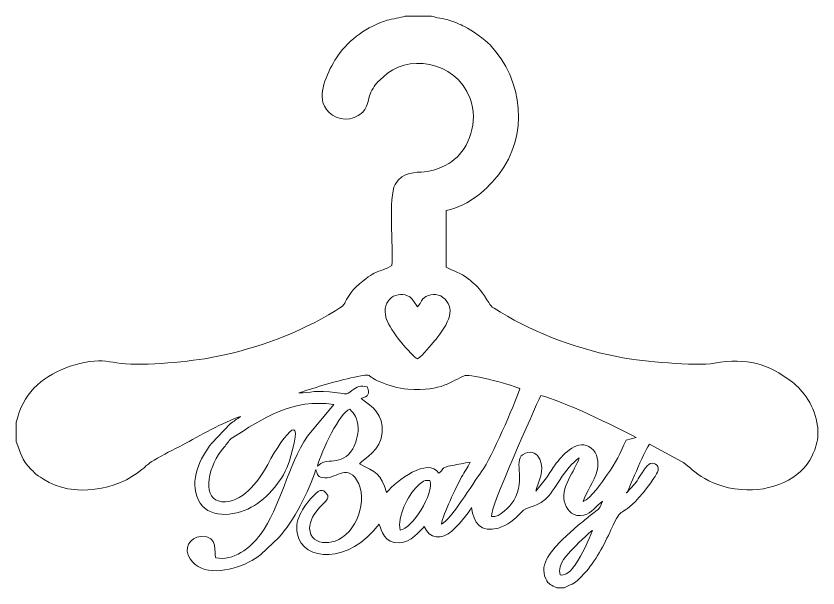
# Model space of a CAD drawing. Header units: millimetres. Extents: x -1234 to 1259, y 230 to 2117.
# Drawn here: x -1225.2 to -775.2, y 1796.2 to 2117.4 of the extents above; entities that cross this region are included whole.
import ezdxf

# ---------------------------------------------------------------- set-up
doc = ezdxf.new("R2010")
doc.units = ezdxf.units.MM
doc.header["$MEASUREMENT"] = 0
doc.layers.add('layer 1', color=7, linetype='Continuous')

msp = doc.modelspace()

# ---------------------------------------------------------------- linework, layer by layer
at = {"layer": 'layer 1', "color": 250, "lineweight": 9}
for points, knots in [([(-1225.1844, 1889.2058), (-1225.1844, 1889.2058), (-1225.1844, 1878.418), (-1225.1844, 1878.418), (-1225.1844, 1878.418), (-1222.1145, 1871.5547), (-1222.6639, 1868.5202), (-1216.6628, 1862.7105), (-1216.6628, 1862.7105), (-1213.2752, 1859.4312), (-1215.2477, 1860.7142), (-1209.8186, 1857.2057), (-1209.8186, 1857.2057), (-1193.1861, 1846.4515), (-1168.1408, 1851.149), (-1154.5519, 1862.6801), (-1154.5519, 1862.6801), (-1151.5945, 1865.1889), (-1151.5114, 1865.7015), (-1147.6399, 1867.9984), (-1147.6399, 1867.9984), (-1142.6158, 1870.976), (-1136.9557, 1873.7997), (-1131.6494, 1876.5646), (-1131.6494, 1876.5646), (-1122.5762, 1881.2965), (-1108.801, 1889.3487), (-1099.234, 1892.5244), (-1099.234, 1892.5244), (-1101.1818, 1890.9632), (-1103.0938, 1889.7821), (-1104.9723, 1888.4293), (-1104.9723, 1888.4293), (-1104.9723, 1888.4293), (-1115.3543, 1877.5704), (-1115.3543, 1877.5704), (-1115.3543, 1877.5704), (-1121.7739, 1869.0286), (-1128.2661, 1856.7444), (-1122.8536, 1845.5476), (-1122.8536, 1845.5476), (-1117.8119, 1835.1185), (-1103.0687, 1836.0411), (-1093.2109, 1841.483), (-1093.2109, 1841.483), (-1083.6853, 1846.7416), (-1074.997, 1857.0083), (-1071.7573, 1867.5835), (-1071.7573, 1867.5835), (-1061.6067, 1900.6976), (-1076.8907, 1879.359), (-1085.6713, 1862.3617), (-1085.6713, 1862.3617), (-1090.6359, 1854.3618), (-1100.8001, 1841.698), (-1111.7308, 1845.0418), (-1111.7308, 1845.0418), (-1120.7693, 1847.8049), (-1117.4563, 1865.0527), (-1108.4759, 1875.1945), (-1108.4759, 1875.1945), (-1106.884, 1876.9923), (-1106.1428, 1878.5517), (-1104.4137, 1880.0403), (-1104.4137, 1880.0403), (-1086.7375, 1891.5717), (-1069.7908, 1902.7451), (-1046.9247, 1899.1902), (-1046.9247, 1899.1902), (-1046.9247, 1899.1902), (-1061.7234, 1881.3602), (-1061.7234, 1881.3602), (-1061.7234, 1881.3602), (-1072.7447, 1864.9554), (-1076.8355, 1841.5056), (-1087.975, 1826.2039), (-1087.975, 1826.2039), (-1093.4069, 1818.7438), (-1103.466, 1810.9768), (-1113.0429, 1813.135), (-1113.0429, 1813.135), (-1114.4342, 1815.6464), (-1111.0282, 1825.7383), (-1121.4078, 1825.0559), (-1121.4078, 1825.0559), (-1127.8366, 1824.6335), (-1131.3568, 1818.3087), (-1127.5239, 1812.4594), (-1127.5239, 1812.4594), (-1121.0894, 1802.6423), (-1105.3412, 1805.2753), (-1094.3394, 1810.802), (-1094.3394, 1810.802), (-1092.386, 1811.784), (-1089.541, 1813.7297), (-1087.8971, 1814.9717), (-1087.8971, 1814.9717), (-1087.8971, 1814.9717), (-1077.7924, 1824.457), (-1077.7924, 1824.457), (-1077.7924, 1824.457), (-1069.5227, 1833.5829), (-1060.7605, 1850.2837), (-1057.0184, 1862.6567), (-1057.0184, 1862.6567), (-1056.1086, 1860.5335), (-1056.3725, 1858.7583), (-1053.2714, 1858.1382), (-1053.2714, 1858.1382), (-1046.0881, 1856.6991), (-1039.9861, 1866.1684), (-1034.0458, 1856.8647), (-1034.0458, 1856.8647), (-1027.1207, 1846.0139), (-1034.2114, 1826.408), (-1046.1956, 1822.454), (-1046.1956, 1822.454), (-1050.6402, 1820.987), (-1056.4323, 1821.3669), (-1058.8191, 1824.7535), (-1058.8191, 1824.7535), (-1061.647, 1828.7679), (-1060.3565, 1833.6129), (-1057.8922, 1837.46), (-1057.8922, 1837.46), (-1053.8997, 1843.6943), (-1049.6454, 1845.0343), (-1050.2401, 1848.0321), (-1050.2401, 1848.0321), (-1053.1512, 1853.5149), (-1055.9649, 1850.2239), (-1058.8534, 1847.3001), (-1058.8534, 1847.3001), (-1060.5733, 1845.5604), (-1060.7835, 1845.1302), (-1062.1812, 1843.3381), (-1062.1812, 1843.3381), (-1063.708, 1841.3821), (-1063.9793, 1840.8023), (-1065.2167, 1838.533), (-1065.2167, 1838.533), (-1067.214, 1834.8698), (-1068.3153, 1831.4101), (-1067.3039, 1826.4582), (-1067.3039, 1826.4582), (-1064.1413, 1810.9799), (-1038.2711, 1809.45), (-1021.4461, 1832.0125), (-1021.4461, 1832.0125), (-1019.9239, 1828.4806), (-1018.7795, 1821.1646), (-1009.9419, 1821.5039), (-1009.9419, 1821.5039), (-1003.9051, 1821.7359), (-998.3684, 1828.0211), (-996.0909, 1830.7337), (-996.0909, 1830.7337), (-993.5587, 1823.6137), (-986.0099, 1823.1336), (-980.5639, 1828.1117), (-980.5639, 1828.1117), (-978.3249, 1830.1599), (-970.6424, 1838.4583), (-969.6172, 1841.3004), (-969.6172, 1841.3004), (-968.5, 1832.8301), (-964.4403, 1826.881), (-954.5061, 1829.8062), (-954.5061, 1829.8062), (-949.5872, 1831.2541), (-944.9604, 1834.9707), (-941.8056, 1838.4859), (-941.8056, 1838.4859), (-938.0533, 1842.6691), (-935.0372, 1840.3453), (-928.1513, 1845.9644), (-928.1513, 1845.9644), (-923.3688, 1849.8677), (-917.1509, 1864.059), (-909.1744, 1869.21), (-909.1744, 1869.21), (-911.2969, 1862.1544), (-920.5006, 1852.0001), (-917.0861, 1843.3667), (-917.0861, 1843.3667), (-915.4638, 1839.2631), (-912.5092, 1835.7033), (-906.5272, 1837.1526), (-906.5272, 1837.1526), (-902.1321, 1838.2181), (-899.7503, 1842.3355), (-896.1377, 1844.8705), (-896.1377, 1844.8705), (-897.3727, 1841.1133), (-898.0827, 1840.4705), (-900.6764, 1838.6069), (-900.6764, 1838.6069), (-903.1195, 1836.8484), (-904.4032, 1835.6927), (-906.812, 1833.6225), (-906.812, 1833.6225), (-908.0243, 1832.5789), (-908.62, 1832.4438), (-909.7524, 1831.4632), (-909.7524, 1831.4632), (-909.7524, 1831.4632), (-918.4591, 1823.464), (-918.4591, 1823.464), (-918.4591, 1823.464), (-923.7481, 1817.8174), (-932.0352, 1810.0053), (-927.9252, 1801.3224), (-927.9252, 1801.3224), (-926.281, 1797.8506), (-924.988, 1798.0112), (-921.714, 1796.1731), (-921.714, 1796.1731), (-921.714, 1796.1731), (-917.5913, 1796.1731), (-917.5913, 1796.1731), (-917.5913, 1796.1731), (-911.6422, 1799.5437), (-912.9914, 1797.0603), (-906.1473, 1804.4832), (-906.1473, 1804.4832), (-900.4412, 1810.6743), (-894.9328, 1820.6644), (-891.3691, 1828.7955), (-891.3691, 1828.7955), (-884.5023, 1844.463), (-886.8346, 1833.3635), (-873.2617, 1849.6593), (-873.2617, 1849.6593), (-871.9705, 1851.2084), (-866.0203, 1859.2044), (-865.1702, 1861.2318), (-865.1702, 1861.2318), (-863.8058, 1864.4867), (-866.1912, 1866.8901), (-869.2894, 1866.0082), (-869.2894, 1866.0082), (-871.2177, 1865.4602), (-874.802, 1859.5253), (-876.0656, 1857.431), (-876.0656, 1857.431), (-877.7919, 1854.5716), (-879.867, 1852.5435), (-881.812, 1850.4121), (-881.812, 1850.4121), (-883.4849, 1848.5797), (-882.4339, 1850.7019), (-882.2867, 1849.6374), (-882.2867, 1849.6374), (-880.761, 1853.3536), (-871.437, 1875.4397), (-869.7096, 1876.9478), (-869.7096, 1876.9478), (-869.7096, 1876.9478), (-851.7933, 1867.2548), (-851.7933, 1867.2548), (-851.7933, 1867.2548), (-846.211, 1864.2051), (-839.0598, 1853.2149), (-818.1118, 1851.4118), (-818.1118, 1851.4118), (-801.6656, 1849.9961), (-784.5583, 1857.1696), (-778.4663, 1870.3375), (-778.4663, 1870.3375), (-777.1903, 1873.0946), (-775.6971, 1876.9403), (-775.1848, 1880.7478), (-775.1848, 1880.7478), (-775.1848, 1880.7478), (-775.1848, 1885.6887), (-775.1848, 1885.6887), (-775.1848, 1885.6887), (-775.263, 1886.1585), (-775.367, 1886.6198), (-775.5014, 1887.0684), (-775.5014, 1887.0684), (-776.4619, 1898.0585), (-784.0132, 1907.5877), (-789.5505, 1911.7716), (-789.5505, 1911.7716), (-803.4344, 1922.2612), (-814.8084, 1925.5394), (-833.2635, 1922.3963), (-833.2635, 1922.3963), (-844.0948, 1920.5514), (-874.185, 1923.5835), (-884.6343, 1925.446), (-884.6343, 1925.446), (-908.1294, 1929.6341), (-933.3678, 1938.7635), (-953.2797, 1950.9972), (-953.2797, 1950.9972), (-960.1245, 1955.2037), (-957.714, 1953.3362), (-962.3836, 1960.2288), (-962.3836, 1960.2288), (-965.4277, 1964.7204), (-966.7801, 1966.1553), (-970.4181, 1968.9924), (-970.4181, 1968.9924), (-971.3506, 1969.7201), (-970.7358, 1969.3253), (-971.6396, 1970.0073), (-971.6396, 1970.0073), (-975.5869, 1972.9927), (-979.9356, 1974.3005), (-983.8899, 1976.2833), (-983.8899, 1976.2833), (-983.8899, 1976.2833), (-983.8067, 2008.201), (-983.8067, 2008.201), (-983.8067, 2008.201), (-970.7531, 2010.5496), (-959.9193, 2021.1726), (-954.33, 2028.3481), (-954.33, 2028.3481), (-937.3822, 2050.1067), (-940.5059, 2081.2599), (-959.1867, 2101.2103), (-959.1867, 2101.2103), (-961.8105, 2104.0131), (-969.597, 2109.3726), (-973.5351, 2111.4562), (-973.5351, 2111.4562), (-975.6381, 2112.5702), (-979.6826, 2114.2218), (-982.2601, 2115.0351), (-982.2601, 2115.0351), (-984.7799, 2115.8283), (-990.0099, 2116.4594), (-992.0832, 2117.3625), (-992.0832, 2117.3625), (-992.0832, 2117.3625), (-1006.8257, 2117.3625), (-1006.8257, 2117.3625), (-1006.8257, 2117.3625), (-1009.4428, 2116.24), (-1013.893, 2115.9443), (-1016.9169, 2114.9654), (-1016.9169, 2114.9654), (-1028.0355, 2111.3706), (-1038.0712, 2104.6053), (-1044.5708, 2095.0847), (-1044.5708, 2095.0847), (-1048.7688, 2088.9417), (-1055.1736, 2076.5036), (-1052.9952, 2068.8876), (-1052.9952, 2068.8876), (-1051.3442, 2063.1132), (-1045.458, 2058.4309), (-1037.8024, 2059.651), (-1037.8024, 2059.651), (-1034.741, 2060.1399), (-1031.1415, 2062.5713), (-1030.1142, 2063.941), (-1030.1142, 2063.941), (-1028.506, 2066.0781), (-1027.6382, 2069.1717), (-1026.8105, 2072.4736), (-1026.8105, 2072.4736), (-1026.0913, 2075.3383), (-1023.8449, 2078.4581), (-1022.3584, 2080.1692), (-1022.3584, 2080.1692), (-1022.3584, 2080.1692), (-1019.1743, 2083.0948), (-1019.1743, 2083.0948), (-1019.1743, 2083.0948), (-1006.6661, 2096.0048), (-978.6415, 2093.0163), (-970.3863, 2071.0964), (-970.3863, 2071.0964), (-965.3711, 2057.7775), (-971.4348, 2043.1359), (-979.0979, 2036.9289), (-979.0979, 2036.9289), (-982.9598, 2033.8017), (-989.1722, 2030.4739), (-995.9816, 2029.8219), (-995.9816, 2029.8219), (-1000.8589, 2029.3564), (-1008.1799, 2030.3791), (-1012.4522, 2022.7535), (-1012.4522, 2022.7535), (-1016.3976, 2015.7056), (-1013.4696, 1987.5777), (-1014.2754, 1977.2834), (-1014.2754, 1977.2834), (-1022.4274, 1972.4263), (-1021.9544, 1976.0626), (-1032.3984, 1966.9802), (-1032.3984, 1966.9802), (-1034.1803, 1965.4301), (-1035.5677, 1964.1505), (-1037.0924, 1962.1518), (-1037.0924, 1962.1518), (-1042.5006, 1955.071), (-1038.2789, 1956.4843), (-1045.7679, 1951.959), (-1045.7679, 1951.959), (-1067.2416, 1938.9811), (-1089.0514, 1930.8231), (-1113.8445, 1925.9031), (-1113.8445, 1925.9031), (-1126.8638, 1923.3189), (-1153.2204, 1920.6816), (-1166.2705, 1922.252), (-1166.2705, 1922.252), (-1172.7683, 1923.0348), (-1176.5231, 1924.3625), (-1183.929, 1923.2938), (-1183.929, 1923.2938), (-1198.6194, 1921.1748), (-1212.6812, 1913.8417), (-1219.8041, 1902.2552), (-1219.8041, 1902.2552), (-1224.1224, 1895.2281), (-1223.6972, 1892.3263), (-1225.1844, 1889.2058)], [0, 0, 0, 0, 0.00934579, 0.00934579, 0.00934579, 0.00934579, 0.01869159, 0.01869159, 0.01869159, 0.01869159, 0.02803738, 0.02803738, 0.02803738, 0.02803738, 0.03738318, 0.03738318, 0.03738318, 0.03738318, 0.04672897, 0.04672897, 0.04672897, 0.04672897, 0.05607477, 0.05607477, 0.05607477, 0.05607477, 0.06542056, 0.06542056, 0.06542056, 0.06542056, 0.07476636, 0.07476636, 0.07476636, 0.07476636, 0.08411215, 0.08411215, 0.08411215, 0.08411215, 0.09345794, 0.09345794, 0.09345794, 0.09345794, 0.10280374, 0.10280374, 0.10280374, 0.10280374, 0.11214953, 0.11214953, 0.11214953, 0.11214953, 0.12149533, 0.12149533, 0.12149533, 0.12149533, 0.13084112, 0.13084112, 0.13084112, 0.13084112, 0.14018692, 0.14018692, 0.14018692, 0.14018692, 0.14953271, 0.14953271, 0.14953271, 0.14953271, 0.1588785, 0.1588785, 0.1588785, 0.1588785, 0.1682243, 0.1682243, 0.1682243, 0.1682243, 0.17757009, 0.17757009, 0.17757009, 0.17757009, 0.18691589, 0.18691589, 0.18691589, 0.18691589, 0.19626168, 0.19626168, 0.19626168, 0.19626168, 0.20560748, 0.20560748, 0.20560748, 0.20560748, 0.21495327, 0.21495327, 0.21495327, 0.21495327, 0.22429907, 0.22429907, 0.22429907, 0.22429907, 0.23364486, 0.23364486, 0.23364486, 0.23364486, 0.24299065, 0.24299065, 0.24299065, 0.24299065, 0.25233645, 0.25233645, 0.25233645, 0.25233645, 0.26168224, 0.26168224, 0.26168224, 0.26168224, 0.27102804, 0.27102804, 0.27102804, 0.27102804, 0.28037383, 0.28037383, 0.28037383, 0.28037383, 0.28971963, 0.28971963, 0.28971963, 0.28971963, 0.29906542, 0.29906542, 0.29906542, 0.29906542, 0.30841121, 0.30841121, 0.30841121, 0.30841121, 0.31775701, 0.31775701, 0.31775701, 0.31775701, 0.3271028, 0.3271028, 0.3271028, 0.3271028, 0.3364486, 0.3364486, 0.3364486, 0.3364486, 0.34579439, 0.34579439, 0.34579439, 0.34579439, 0.35514019, 0.35514019, 0.35514019, 0.35514019, 0.36448598, 0.36448598, 0.36448598, 0.36448598, 0.37383178, 0.37383178, 0.37383178, 0.37383178, 0.38317757, 0.38317757, 0.38317757, 0.38317757, 0.39252336, 0.39252336, 0.39252336, 0.39252336, 0.40186916, 0.40186916, 0.40186916, 0.40186916, 0.41121495, 0.41121495, 0.41121495, 0.41121495, 0.42056075, 0.42056075, 0.42056075, 0.42056075, 0.42990654, 0.42990654, 0.42990654, 0.42990654, 0.43925234, 0.43925234, 0.43925234, 0.43925234, 0.44859813, 0.44859813, 0.44859813, 0.44859813, 0.45794393, 0.45794393, 0.45794393, 0.45794393, 0.46728972, 0.46728972, 0.46728972, 0.46728972, 0.47663551, 0.47663551, 0.47663551, 0.47663551, 0.48598131, 0.48598131, 0.48598131, 0.48598131, 0.4953271, 0.4953271, 0.4953271, 0.4953271, 0.5046729, 0.5046729, 0.5046729, 0.5046729, 0.51401869, 0.51401869, 0.51401869, 0.51401869, 0.52336449, 0.52336449, 0.52336449, 0.52336449, 0.53271028, 0.53271028, 0.53271028, 0.53271028, 0.54205607, 0.54205607, 0.54205607, 0.54205607, 0.55140187, 0.55140187, 0.55140187, 0.55140187, 0.56074766, 0.56074766, 0.56074766, 0.56074766, 0.57009346, 0.57009346, 0.57009346, 0.57009346, 0.57943925, 0.57943925, 0.57943925, 0.57943925, 0.58878505, 0.58878505, 0.58878505, 0.58878505, 0.59813084, 0.59813084, 0.59813084, 0.59813084, 0.60747664, 0.60747664, 0.60747664, 0.60747664, 0.61682243, 0.61682243, 0.61682243, 0.61682243, 0.62616822, 0.62616822, 0.62616822, 0.62616822, 0.63551402, 0.63551402, 0.63551402, 0.63551402, 0.64485981, 0.64485981, 0.64485981, 0.64485981, 0.65420561, 0.65420561, 0.65420561, 0.65420561, 0.6635514, 0.6635514, 0.6635514, 0.6635514, 0.6728972, 0.6728972, 0.6728972, 0.6728972, 0.68224299, 0.68224299, 0.68224299, 0.68224299, 0.69158879, 0.69158879, 0.69158879, 0.69158879, 0.70093458, 0.70093458, 0.70093458, 0.70093458, 0.71028037, 0.71028037, 0.71028037, 0.71028037, 0.71962617, 0.71962617, 0.71962617, 0.71962617, 0.72897196, 0.72897196, 0.72897196, 0.72897196, 0.73831776, 0.73831776, 0.73831776, 0.73831776, 0.74766355, 0.74766355, 0.74766355, 0.74766355, 0.75700935, 0.75700935, 0.75700935, 0.75700935, 0.76635514, 0.76635514, 0.76635514, 0.76635514, 0.77570093, 0.77570093, 0.77570093, 0.77570093, 0.78504673, 0.78504673, 0.78504673, 0.78504673, 0.79439252, 0.79439252, 0.79439252, 0.79439252, 0.80373832, 0.80373832, 0.80373832, 0.80373832, 0.81308411, 0.81308411, 0.81308411, 0.81308411, 0.82242991, 0.82242991, 0.82242991, 0.82242991, 0.8317757, 0.8317757, 0.8317757, 0.8317757, 0.8411215, 0.8411215, 0.8411215, 0.8411215, 0.85046729, 0.85046729, 0.85046729, 0.85046729, 0.85981308, 0.85981308, 0.85981308, 0.85981308, 0.86915888, 0.86915888, 0.86915888, 0.86915888, 0.87850467, 0.87850467, 0.87850467, 0.87850467, 0.88785047, 0.88785047, 0.88785047, 0.88785047, 0.89719626, 0.89719626, 0.89719626, 0.89719626, 0.90654206, 0.90654206, 0.90654206, 0.90654206, 0.91588785, 0.91588785, 0.91588785, 0.91588785, 0.92523364, 0.92523364, 0.92523364, 0.92523364, 0.93457944, 0.93457944, 0.93457944, 0.93457944, 0.94392523, 0.94392523, 0.94392523, 0.94392523, 0.95327103, 0.95327103, 0.95327103, 0.95327103, 0.96261682, 0.96261682, 0.96261682, 0.96261682, 0.97196262, 0.97196262, 0.97196262, 0.97196262, 0.98130841, 0.98130841, 0.98130841, 0.98130841, 1, 1, 1, 1]), ([(-999.9062, 1924.7891), (-996.4917, 1926.8971), (-992.3868, 1932.8052), (-990.3208, 1934.8988), (-990.3208, 1934.8988), (-988.1767, 1937.0705), (-983.9992, 1943.1222), (-982.5297, 1947.149), (-982.5297, 1947.149), (-980.837, 1951.7892), (-981.4341, 1955.1552), (-984.4545, 1958.3015), (-984.4545, 1958.3015), (-987.5138, 1961.4857), (-991.4734, 1961.6537), (-995.1482, 1959.7869), (-995.1482, 1959.7869), (-998.303, 1958.1848), (-997.2488, 1956.8472), (-999.9062, 1954.0663), (-999.9062, 1954.0663), (-999.9062, 1954.0663), (-1001.9838, 1957.0085), (-1001.9838, 1957.0085), (-1001.9838, 1957.0085), (-1002.6298, 1958.0132), (-1003.0483, 1958.7695), (-1004.2832, 1959.586), (-1004.2832, 1959.586), (-1010.572, 1963.7356), (-1020.7623, 1958.5435), (-1017.4076, 1947.5374), (-1017.4076, 1947.5374), (-1015.2415, 1940.4304), (-1003.3246, 1926.7206), (-999.9062, 1924.7891)], [0, 0, 0, 0, 0.1, 0.1, 0.1, 0.1, 0.2, 0.2, 0.2, 0.2, 0.3, 0.3, 0.3, 0.3, 0.4, 0.4, 0.4, 0.4, 0.5, 0.5, 0.5, 0.5, 0.6, 0.6, 0.6, 0.6, 0.7, 0.7, 0.7, 0.7, 0.8, 0.8, 0.8, 0.8, 1, 1, 1, 1]), ([(-1066.4358, 1905.7747), (-1059.6734, 1905.526), (-1057.7259, 1907.7172), (-1044.8496, 1905.8072), (-1044.8496, 1905.8072), (-1039.7834, 1905.0555), (-1040.4909, 1904.238), (-1036.675, 1907.1508), (-1036.675, 1907.1508), (-1033.968, 1909.2185), (-1031.8179, 1910.013), (-1028.107, 1909.0597), (-1028.107, 1909.0597), (-1026.503, 1904.9554), (-1027.4288, 1904.0137), (-1031.5515, 1902.5198), (-1031.5515, 1902.5198), (-1024.8085, 1897.9503), (-1018.9769, 1893.3444), (-1019.6777, 1883.6992), (-1019.6777, 1883.6992), (-1020.4336, 1873.3157), (-1029.5503, 1868.9048), (-1032.5406, 1865.9215), (-1032.5406, 1865.9215), (-1022.9457, 1861.131), (-1020.532, 1860.4344), (-1017.2328, 1849.8677), (-1017.2328, 1849.8677), (-1011.7019, 1856.2286), (-994.2181, 1869.897), (-987.8548, 1860.6934), (-987.8548, 1860.6934), (-985.1889, 1862.6878), (-987.2449, 1863.7137), (-980.4839, 1864.9554), (-980.4839, 1864.9554), (-977.0443, 1865.5862), (-973.9426, 1866.2166), (-970.3551, 1866.8484), (-970.3551, 1866.8484), (-971.5707, 1863.759), (-973.562, 1861.5166), (-975.1701, 1858.4969), (-975.1701, 1858.4969), (-978.3416, 1852.541), (-985.4124, 1837.8028), (-986.444, 1832.0741), (-986.444, 1832.0741), (-981.2201, 1834.2624), (-969.1754, 1854.5415), (-963.9362, 1861.6443), (-963.9362, 1861.6443), (-958.0232, 1869.6604), (-946.0981, 1898.2082), (-942.413, 1907.9683), (-942.413, 1907.9683), (-944.4503, 1909.6568), (-970.1457, 1916.4564), (-973.1226, 1915.4206), (-973.1226, 1915.4206), (-981.4553, 1912.5226), (-985.4436, 1906.4511), (-1005.3226, 1907.807), (-1005.3226, 1907.807), (-1011.028, 1908.1951), (-1015.9951, 1909.9366), (-1020.7697, 1911.8455), (-1020.7697, 1911.8455), (-1029.7562, 1915.4365), (-1023.8591, 1916.9269), (-1035.2903, 1914.5241), (-1035.2903, 1914.5241), (-1045.7948, 1912.3153), (-1056.1524, 1909.0933), (-1066.4358, 1905.7747)], [0, 0, 0, 0, 0.05, 0.05, 0.05, 0.05, 0.1, 0.1, 0.1, 0.1, 0.15, 0.15, 0.15, 0.15, 0.2, 0.2, 0.2, 0.2, 0.25, 0.25, 0.25, 0.25, 0.3, 0.3, 0.3, 0.3, 0.35, 0.35, 0.35, 0.35, 0.4, 0.4, 0.4, 0.4, 0.45, 0.45, 0.45, 0.45, 0.5, 0.5, 0.5, 0.5, 0.55, 0.55, 0.55, 0.55, 0.6, 0.6, 0.6, 0.6, 0.65, 0.65, 0.65, 0.65, 0.7, 0.7, 0.7, 0.7, 0.75, 0.75, 0.75, 0.75, 0.8, 0.8, 0.8, 0.8, 0.85, 0.85, 0.85, 0.85, 0.9, 0.9, 0.9, 0.9, 1, 1, 1, 1]), ([(-958.3893, 1836.2923), (-953.5609, 1835.7075), (-948.1672, 1841.7653), (-945.9392, 1845.3251), (-945.9392, 1845.3251), (-938.1686, 1857.7317), (-947.5421, 1868.7275), (-939.3448, 1871.8211), (-939.3448, 1871.8211), (-935.4185, 1873.3023), (-932.7462, 1871.4833), (-931.3489, 1868.5277), (-931.3489, 1868.5277), (-928.2578, 1861.9913), (-932.0808, 1855.9707), (-933.499, 1850.4617), (-933.499, 1850.4617), (-933.499, 1850.4617), (-928.1891, 1857.1208), (-928.1891, 1857.1208), (-928.1891, 1857.1208), (-926.2902, 1859.764), (-924.9006, 1862.1813), (-923.0437, 1864.8175), (-923.0437, 1864.8175), (-922.8389, 1865.1082), (-921.9114, 1866.3499), (-921.8558, 1866.4207), (-921.8558, 1866.4207), (-917.7172, 1871.6782), (-909.6466, 1880.4301), (-902.4229, 1874.6972), (-902.4229, 1874.6972), (-898.9236, 1871.9188), (-898.019, 1866.8314), (-899.111, 1862.1986), (-899.111, 1862.1986), (-900.7047, 1855.4464), (-905.1769, 1850.4493), (-906.9581, 1844.6781), (-906.9581, 1844.6781), (-902.3674, 1846.6397), (-896.4738, 1855.422), (-893.209, 1860.0403), (-893.209, 1860.0403), (-888.6055, 1866.5526), (-886.2035, 1871.5707), (-882.8018, 1879.2465), (-882.8018, 1879.2465), (-882.8018, 1879.2465), (-877.2549, 1880.7252), (-877.2549, 1880.7252), (-877.2549, 1880.7252), (-888.1991, 1886.5551), (-919.7464, 1901.8763), (-930.7606, 1904.2288), (-930.7606, 1904.2288), (-934.486, 1895.9792), (-959.1634, 1841.431), (-958.3893, 1836.2923)], [0, 0, 0, 0, 0.0625, 0.0625, 0.0625, 0.0625, 0.125, 0.125, 0.125, 0.125, 0.1875, 0.1875, 0.1875, 0.1875, 0.25, 0.25, 0.25, 0.25, 0.3125, 0.3125, 0.3125, 0.3125, 0.375, 0.375, 0.375, 0.375, 0.4375, 0.4375, 0.4375, 0.4375, 0.5, 0.5, 0.5, 0.5, 0.5625, 0.5625, 0.5625, 0.5625, 0.625, 0.625, 0.625, 0.625, 0.6875, 0.6875, 0.6875, 0.6875, 0.75, 0.75, 0.75, 0.75, 0.8125, 0.8125, 0.8125, 0.8125, 0.875, 0.875, 0.875, 0.875, 1, 1, 1, 1]), ([(-1056.0743, 1864.4991), (-1051.4952, 1870.081), (-1042.4401, 1863.9865), (-1036.2381, 1874.256), (-1036.2381, 1874.256), (-1034.6401, 1876.9025), (-1033.0918, 1882.1544), (-1033.2453, 1885.9686), (-1033.2453, 1885.9686), (-1033.4841, 1891.9311), (-1035.2398, 1893.5881), (-1037.825, 1896.4967), (-1037.825, 1896.4967), (-1043.2821, 1894.9533), (-1053.8714, 1873.2797), (-1056.0743, 1864.4991)], [0, 0, 0, 0, 0.2, 0.2, 0.2, 0.2, 0.4, 0.4, 0.4, 0.4, 0.6, 0.6, 0.6, 0.6, 1, 1, 1, 1]), ([(-1009.6225, 1828.6865), (-1003.4162, 1829.0629), (-990.0258, 1849.2946), (-993.0522, 1856.5664), (-993.0522, 1856.5664), (-996.9428, 1856.998), (-998.2315, 1854.8323), (-1000.0286, 1853.1874), (-1000.0286, 1853.1874), (-1005.3477, 1848.32), (-1011.4408, 1835.8706), (-1009.6225, 1828.6865)], [0, 0, 0, 0, 0.25, 0.25, 0.25, 0.25, 0.5, 0.5, 0.5, 0.5, 1, 1, 1, 1]), ([(-919.8235, 1803.5479), (-918.6398, 1803.2497), (-917.5223, 1803.62), (-916.4543, 1804.1797), (-916.4543, 1804.1797), (-913.7424, 1805.5997), (-912.9267, 1807.0271), (-910.9867, 1809.8154), (-910.9867, 1809.8154), (-907.5, 1814.8288), (-903.7598, 1822.9146), (-901.7787, 1828.4587), (-901.7787, 1828.4587), (-903.3926, 1827.6967), (-911.7444, 1819.2271), (-912.9327, 1817.9493), (-912.9327, 1817.9493), (-915.3103, 1815.3916), (-921.6022, 1809.7107), (-919.8235, 1803.5479)], [0, 0, 0, 0, 0.16666667, 0.16666667, 0.16666667, 0.16666667, 0.33333333, 0.33333333, 0.33333333, 0.33333333, 0.5, 0.5, 0.5, 0.5, 0.66666667, 0.66666667, 0.66666667, 0.66666667, 1, 1, 1, 1])]:
    msp.add_open_spline(points, degree=3, knots=knots, dxfattribs=at)

doc.saveas('drawing.dxf')
